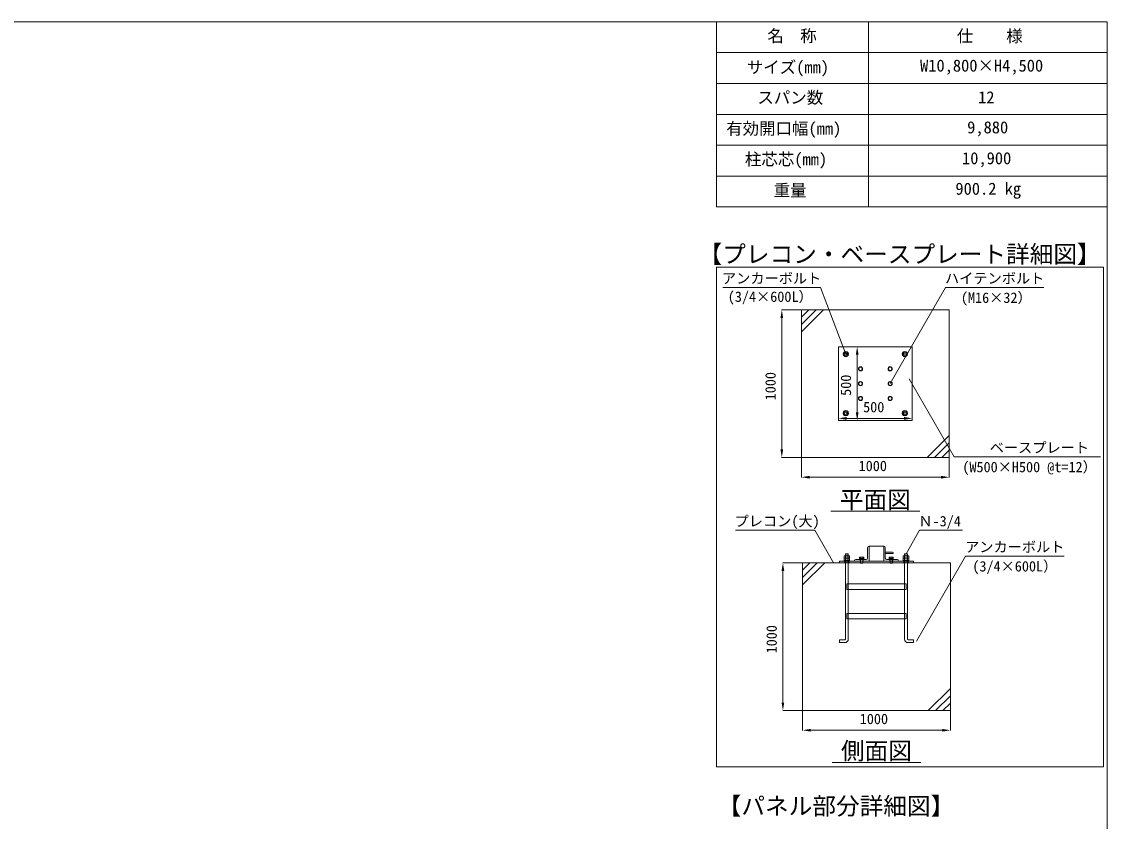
# Model space of a CAD drawing. Units: millimetres, scale not verified. Extents: x -35488 to -11338, y -17325 to 17325.
# Drawn here: x -20152 to -11338, y 10836 to 17325 of the extents above; entities that cross this region are included whole.
import ezdxf
from ezdxf.enums import TextEntityAlignment as Align

# ---------------------------------------------------------------- set-up
doc = ezdxf.new("R2010")
doc.units = ezdxf.units.MM
doc.header["$LTSCALE"] = 150
doc.linetypes.add('DASHED1', pattern=[1.8, 1.2, -0.6])
for name, color, linetype, lineweight in [('0-6_ﾎﾞﾙﾄ類', 2, 'Continuous', 18), ('0-9_基礎工事用PCA大', 7, 'Continuous', 18), ('0-A_図面枠', 7, 'Continuous', 18), ('0-B_寸法', 3, 'Continuous', 18), ('0-D_大型柱', 7, 'Continuous', 18), ('1-6_表', 7, 'Continuous', 18), ('1-9_文字', 7, 'Continuous', 18)]:
    doc.layers.add(name, color=color, linetype=linetype, lineweight=lineweight)
doc.styles.add('ＭＳ ゴシック', font='')
doc.styles.get('ＭＳ ゴシック').set_extended_font_data('MS Gothic')

msp = doc.modelspace()

# ---------------------------------------------------------------- linework, layer by layer
at = {"layer": '0-6_ﾎﾞﾙﾄ類'}
for p, q in [((-13463.7, 12972.1), (-13463.7, 12989.6)), ((-13463.7, 12968.7), (-13463.7, 12951.2)), ((-13440.8, 12972.1), (-13440.8, 12989.6)), ((-13440.8, 12968.7), (-13440.8, 12951.2)), ((-13346.5, 12980.5), (-13348.7, 12979.2)), ((-13348.7, 12979.2), (-13348.7, 12968.8)), ((-13315.9, 12968.8), (-13348.7, 12968.8)), ((-13318.1, 12980.5), (-13346.5, 12980.5)), ((-13318.8, 12968.5), (-13345.8, 12968.5)), ((-13341.9, 12933.7), (-13341.9, 12960.1)), ((-13340.5, 12979.2), (-13340.5, 12968.8)), ((-13332.4, 12964.9), (-13333.7, 12960.1)), ((-13330.8, 12964.9), (-13332.1, 12960.1)), ((-13324.1, 12979.2), (-13324.1, 12968.8)), ((-13324.1, 12930.4), (-13324.1, 12960.1)), ((-13322.7, 12933.7), (-13322.7, 12960.1)), ((-13318.1, 12980.5), (-13315.9, 12979.2)), ((-13315.9, 12979.2), (-13315.9, 12968.8)), ((-13106.5, 12980.5), (-13108.7, 12979.2)), ((-13108.7, 12979.2), (-13108.7, 12968.8)), ((-13075.9, 12968.8), (-13108.7, 12968.8)), ((-13078.1, 12980.5), (-13106.5, 12980.5)), ((-13078.8, 12968.5), (-13105.8, 12968.5)), ((-13101.9, 12933.7), (-13101.9, 12960.1)), ((-13100.5, 12979.2), (-13100.5, 12968.8)), ((-13092.4, 12964.9), (-13093.7, 12960.1)), ((-13090.8, 12964.9), (-13092.1, 12960.1)), ((-13084.1, 12979.2), (-13084.1, 12968.8)), ((-13084.1, 12930.4), (-13084.1, 12960.1)), ((-13082.7, 12933.7), (-13082.7, 12960.1)), ((-13078.1, 12980.5), (-13075.9, 12979.2)), ((-13075.9, 12979.2), (-13075.9, 12968.8)), ((-12983.7, 12972.1), (-12983.7, 12989.6)), ((-12983.7, 12968.7), (-12983.7, 12951.2)), ((-12960.8, 12972.1), (-12960.8, 12989.6)), ((-12960.8, 12968.7), (-12960.8, 12951.2)), ((-13322.7, 12933.7), (-13324.1, 12930.4)), ((-13082.7, 12933.7), (-13084.1, 12930.4))]:
    msp.add_line(p, q, dxfattribs=at)
for points in [[(-13450.2, 14646.7), (-13439.1, 14627.5), (-13450.2, 14608.3), (-13472.4, 14608.3), (-13483.5, 14627.5), (-13472.4, 14646.7)], [(-12992.4, 14646.7), (-13003.5, 14627.5), (-12992.4, 14608.3), (-12970.2, 14608.3), (-12959.1, 14627.5), (-12970.2, 14646.7)], [(-13349.5, 14521.7), (-13357.7, 14507.5), (-13349.5, 14493.3), (-13333.1, 14493.3), (-13324.9, 14507.5), (-13333.1, 14521.7)], [(-13109.5, 14521.7), (-13117.7, 14507.5), (-13109.5, 14493.3), (-13093.1, 14493.3), (-13084.9, 14507.5), (-13093.1, 14521.7)], [(-13349.5, 14401.7), (-13357.7, 14387.5), (-13349.5, 14373.3), (-13333.1, 14373.3), (-13324.9, 14387.5), (-13333.1, 14401.7)], [(-13109.5, 14401.7), (-13117.7, 14387.5), (-13109.5, 14373.3), (-13093.1, 14373.3), (-13084.9, 14387.5), (-13093.1, 14401.7)], [(-13349.5, 14281.7), (-13357.7, 14267.5), (-13349.5, 14253.3), (-13333.1, 14253.3), (-13324.9, 14267.5), (-13333.1, 14281.7)], [(-13109.5, 14281.7), (-13117.7, 14267.5), (-13109.5, 14253.3), (-13093.1, 14253.3), (-13084.9, 14267.5), (-13093.1, 14281.7)], [(-13450.2, 14128.3), (-13439.1, 14147.5), (-13450.2, 14166.7), (-13472.4, 14166.7), (-13483.5, 14147.5), (-13472.4, 14128.3)], [(-12992.4, 14128.3), (-13003.5, 14147.5), (-12992.4, 14166.7), (-12970.2, 14166.7), (-12959.1, 14147.5), (-12970.2, 14128.3)], [(-13474.4, 12972.1), (-13474.4, 12989.6), (-13430.1, 12989.6), (-13430.1, 12972.1), (-13433.1, 12970.4), (-13471.5, 12970.4)], [(-13474.4, 12968.7), (-13474.4, 12951.2), (-13430.1, 12951.2), (-13430.1, 12968.7), (-13433.1, 12970.4), (-13471.5, 12970.4)], [(-13349.1, 12968.5), (-13349.1, 12964.9), (-13315.5, 12964.9), (-13315.5, 12968.5)], [(-13315.5, 12964.9), (-13349.1, 12964.9), (-13349.1, 12960.1), (-13315.5, 12960.1)], [(-13109.1, 12968.5), (-13109.1, 12964.9), (-13075.5, 12964.9), (-13075.5, 12968.5)], [(-13075.5, 12964.9), (-13109.1, 12964.9), (-13109.1, 12960.1), (-13075.5, 12960.1)], [(-12994.4, 12972.1), (-12994.4, 12989.6), (-12950.1, 12989.6), (-12950.1, 12972.1), (-12953.1, 12970.4), (-12991.5, 12970.4)], [(-12994.4, 12968.7), (-12994.4, 12951.2), (-12950.1, 12951.2), (-12950.1, 12968.7), (-12953.1, 12970.4), (-12991.5, 12970.4)], [(-13473.9, 12951.2), (-13430.7, 12951.2), (-13430.7, 12948.1), (-13473.9, 12948.1)], [(-12993.9, 12951.2), (-12950.7, 12951.2), (-12950.7, 12948.1), (-12993.9, 12948.1)]]:
    msp.add_lwpolyline(points, close=True, dxfattribs=at)
for points in [[(-13324.1, 12930.4), (-13340.4, 12930.4), (-13340.4, 12960.1)], [(-13084.1, 12930.4), (-13100.4, 12930.4), (-13100.4, 12960.1)], [(-13322.7, 12933.7), (-13341.9, 12933.7), (-13340.4, 12930.4)], [(-13082.7, 12933.7), (-13101.9, 12933.7), (-13100.4, 12930.4)]]:
    msp.add_lwpolyline(points, dxfattribs=at)
for centre, radius in [((-13461.3, 14627.5), 19.2), ((-13461.3, 14627.5), 11.4), ((-13461.3, 14627.5), 9.7), ((-12981.3, 14627.5), 19.2), ((-12981.3, 14627.5), 11.4), ((-12981.3, 14627.5), 9.7), ((-13341.3, 14507.5), 16.8), ((-13341.3, 14507.5), 14.2), ((-13101.3, 14507.5), 16.8), ((-13101.3, 14507.5), 14.2), ((-13341.3, 14387.5), 16.8), ((-13341.3, 14387.5), 14.2), ((-13101.3, 14387.5), 16.8), ((-13101.3, 14387.5), 14.2), ((-13341.3, 14267.5), 16.8), ((-13341.3, 14267.5), 14.2), ((-13101.3, 14267.5), 16.8), ((-13101.3, 14267.5), 14.2), ((-13461.3, 14147.5), 19.2), ((-13461.3, 14147.5), 11.4), ((-13461.3, 14147.5), 9.7), ((-12981.3, 14147.5), 19.2), ((-12981.3, 14147.5), 11.4), ((-12981.3, 14147.5), 9.7)]:
    msp.add_circle(centre, radius, dxfattribs=at)
for centre, radius, start, end in [((-13461.3, 14627.5), 21.6, 122.734, 177.266), ((-13461.3, 14627.5), 21.6, 62.734, 117.266), ((-13461.3, 14627.5), 21.6, 2.734, 57.266), ((-12981.3, 14627.5), 21.6, 122.734, 177.266), ((-12981.3, 14627.5), 21.6, 62.734, 117.266), ((-12981.3, 14627.5), 21.6, 2.734, 57.266), ((-13461.3, 14627.5), 21.6, 182.734, 237.266), ((-13461.3, 14627.5), 21.6, 242.734, 297.266), ((-13461.3, 14627.5), 21.6, 302.734, 357.266), ((-12981.3, 14627.5), 21.6, 182.734, 237.266), ((-12981.3, 14627.5), 21.6, 242.734, 297.266), ((-12981.3, 14627.5), 21.6, 302.734, 357.266), ((-13461.3, 14147.5), 21.6, 122.734, 177.266), ((-13461.3, 14147.5), 21.6, 182.734, 237.266), ((-13461.3, 14147.5), 21.6, 62.734, 117.266), ((-13461.3, 14147.5), 21.6, 242.734, 297.266), ((-13461.3, 14147.5), 21.6, 2.734, 57.266), ((-13461.3, 14147.5), 21.6, 302.734, 357.266), ((-12981.3, 14147.5), 21.6, 122.734, 177.266), ((-12981.3, 14147.5), 21.6, 182.734, 237.266), ((-12981.3, 14147.5), 21.6, 62.734, 117.266), ((-12981.3, 14147.5), 21.6, 242.734, 297.266), ((-12981.3, 14147.5), 21.6, 2.734, 57.266), ((-12981.3, 14147.5), 21.6, 302.734, 357.266), ((-13469.1, 12981.5), 10.7, 240, 300), ((-13469.1, 12959.4), 10.7, 60, 120), ((-13452.3, 13009.4), 38.9, 252.932, 287.068), ((-13452.3, 12931.5), 38.9, 72.932, 107.068), ((-13435.5, 12981.4), 10.7, 239.975, 300.025), ((-13435.5, 12959.4), 10.7, 59.975, 120.025), ((-13344.6, 12973.3), 7.26, 55.616, 124.384), ((-13345.8, 12968.8), 0.24, 180, 270), ((-13332.3, 12953.4), 27.1, 72.412, 107.588), ((-13320, 12973.3), 7.26, 55.616, 124.384), ((-13318.8, 12968.8), 0.24, 270, 0), ((-13104.6, 12973.3), 7.26, 55.616, 124.384), ((-13105.8, 12968.8), 0.24, 180, 270), ((-13092.3, 12953.4), 27.1, 72.412, 107.588), ((-13080, 12973.3), 7.26, 55.616, 124.384), ((-13078.8, 12968.8), 0.24, 270, 0), ((-12989.1, 12981.5), 10.7, 240, 300), ((-12989.1, 12959.4), 10.7, 60, 120), ((-12972.3, 13009.4), 38.9, 252.932, 287.068), ((-12972.3, 12931.5), 38.9, 72.932, 107.068), ((-12955.5, 12981.4), 10.7, 239.975, 300.025), ((-12955.5, 12959.4), 10.7, 59.975, 120.025)]:
    msp.add_arc(centre, radius, start, end, dxfattribs=at)
at = {"layer": '0-9_基礎工事用PCA大'}
for p, q in [((-13821.3, 14807.5), (-13641.3, 14987.5)), ((-13821.3, 14867.5), (-13701.3, 14987.5)), ((-13821.3, 14927.5), (-13761.3, 14987.5)), ((-12621.3, 13967.5), (-12801.3, 13787.5)), ((-12621.3, 13907.5), (-12741.3, 13787.5)), ((-12621.3, 13847.5), (-12681.3, 13787.5)), ((-13812.3, 12753.7), (-13632.3, 12933.7)), ((-13812.3, 12813.7), (-13692.3, 12933.7)), ((-13812.3, 12873.7), (-13752.3, 12933.7)), ((-13440.8, 12717.7), (-13440.8, 12523.3)), ((-12983.7, 12717.7), (-12983.7, 12523.3)), ((-13440.8, 12477.7), (-13440.8, 12313.3)), ((-12983.7, 12477.7), (-12983.7, 12313.3)), ((-12612.3, 11913.7), (-12792.3, 11733.7)), ((-12612.3, 11853.7), (-12732.3, 11733.7)), ((-12612.3, 11793.7), (-12672.3, 11733.7))]:
    msp.add_line(p, q, dxfattribs=at)
at = {"layer": '0-9_基礎工事用PCA大', "linetype": 'DASHED1'}
for p, q in [((-13469.9, 12948.1), (-13469.9, 12933.7)), ((-13434.3, 12948.1), (-13434.3, 12933.7)), ((-13341.9, 12948.1), (-13341.9, 12933.7)), ((-13322.7, 12948.1), (-13322.7, 12933.7)), ((-13101.9, 12948.1), (-13101.9, 12933.7)), ((-13082.7, 12948.1), (-13082.7, 12933.7)), ((-12990.3, 12948.1), (-12990.3, 12933.7)), ((-12954.3, 12948.1), (-12954.3, 12933.7)), ((-13440.8, 12763.3), (-13440.8, 12717.7)), ((-12983.7, 12763.3), (-12983.7, 12717.7)), ((-13440.8, 12523.3), (-13440.8, 12477.7)), ((-12983.7, 12523.3), (-12983.7, 12477.7))]:
    msp.add_line(p, q, dxfattribs=at)
at = {"layer": '0-9_基礎工事用PCA大'}
for points in [[(-13821.3, 13787.5), (-12621.3, 13787.5), (-12621.3, 14987.5), (-13821.3, 14987.5)], [(-13521.3, 14687.5), (-12921.3, 14687.5), (-12921.3, 14087.5), (-13521.3, 14087.5)], [(-13812.3, 11733.7), (-12612.3, 11733.7), (-12612.3, 12933.7), (-13812.3, 12933.7)], [(-13512.3, 12933.7), (-12912.3, 12933.7), (-12912.3, 12948.1), (-13512.3, 12948.1)], [(-13452.3, 12763.3), (-12972.3, 12763.3), (-12972.3, 12717.7), (-13452.3, 12717.7)], [(-13452.3, 12523.3), (-12972.3, 12523.3), (-12972.3, 12477.7), (-13452.3, 12477.7)]]:
    msp.add_lwpolyline(points, close=True, dxfattribs=at)
for points in [[(-13463.7, 12313.4), (-13463.7, 13005.7), (-13440.8, 13005.7), (-13440.8, 12763.3)], [(-13463.7, 12930.7), (-13460.7, 12933.7), (-13460.7, 13005.7), (-13443.8, 13005.7), (-13443.8, 12933.7), (-13440.8, 12930.7)], [(-12960.8, 12313.4), (-12960.8, 13005.7), (-12983.7, 13005.7), (-12983.7, 12763.3)], [(-12960.8, 12930.7), (-12963.8, 12933.7), (-12963.8, 13005.7), (-12980.7, 13005.7), (-12980.7, 12933.7), (-12983.7, 12930.7)], [(-13468.4, 12285.7), (-13512.8, 12285.7), (-13512.8, 12308.6), (-13468.5, 12308.6)], [(-12956.1, 12285.7), (-12911.7, 12285.7), (-12911.7, 12308.6), (-12956, 12308.6)]]:
    msp.add_lwpolyline(points, dxfattribs=at)
for centre, radius, start, end in [((-13468.5, 12313.4), 4.8, 270, 0), ((-13468.4, 12313.3), 27.6, 270, 0), ((-12956.1, 12313.3), 27.6, 180, 270), ((-12956, 12313.4), 4.8, 180, 270)]:
    msp.add_arc(centre, radius, start, end, dxfattribs=at)
at = {"layer": '0-A_図面枠'}
for points in [[(-35488.1, 17325), (-11338.1, 17325), (-11338.1, 675), (-35488.1, 675)], [(-14511.9, 15332.9), (-11368, 15332.9), (-11368, 11278.6), (-14511.9, 11278.6)]]:
    msp.add_lwpolyline(points, close=True, dxfattribs=at)
at = {"layer": '0-B_寸法'}
for p, q in [((-13822.5, 14987.5), (-13981.9, 14987.5)), ((-13980.7, 14921.5), (-13980.7, 13853.5)), ((-13520.1, 14687.5), (-13367.4, 14687.5)), ((-13368.6, 14621.5), (-13368.6, 14153.5)), ((-13521.3, 14088.7), (-13521.3, 14106.7)), ((-13455.3, 14105.5), (-12987.3, 14105.5)), ((-13382.1, 14087.5), (-13367.4, 14087.5)), ((-13822.5, 13787.5), (-13981.9, 13787.5)), ((-13821.3, 13786.3), (-13821.3, 13626.9)), ((-12621.3, 13786.3), (-12621.3, 13626.9)), ((-13755.3, 13628.1), (-12687.3, 13628.1)), ((-13813.5, 12933.7), (-13972.8, 12933.7)), ((-13971.6, 12867.7), (-13971.6, 11799.7)), ((-13813.5, 11733.7), (-13972.8, 11733.7)), ((-13812.3, 11732.5), (-13812.3, 11573.1)), ((-12612.3, 11732.5), (-12612.3, 11573.1)), ((-13746.3, 11574.3), (-12678.3, 11574.3))]:
    msp.add_line(p, q, dxfattribs=at)
at = {"layer": '0-B_寸法', "color": 91}
for points in [[(-13991.7, 14921.5), (-13980.7, 14987.5), (-13969.7, 14921.5)], [(-13379.6, 14621.5), (-13368.6, 14687.5), (-13357.5, 14621.5)], [(-13455.3, 14116.5), (-13521.3, 14105.5), (-13455.3, 14094.5)], [(-13379.6, 14153.5), (-13368.6, 14087.5), (-13357.5, 14153.5)], [(-12987.3, 14116.5), (-12921.3, 14105.5), (-12987.3, 14094.5)], [(-13991.7, 13853.5), (-13980.7, 13787.5), (-13969.7, 13853.5)], [(-13755.3, 13639.1), (-13821.3, 13628.1), (-13755.3, 13617.1)], [(-12687.3, 13639.1), (-12621.3, 13628.1), (-12687.3, 13617.1)], [(-13982.6, 12867.7), (-13971.6, 12933.7), (-13960.6, 12867.7)], [(-13982.6, 11799.7), (-13971.6, 11733.7), (-13960.6, 11799.7)], [(-13746.3, 11585.4), (-13812.3, 11574.3), (-13746.3, 11563.4)], [(-12678.3, 11585.4), (-12612.3, 11574.3), (-12678.3, 11563.4)]]:
    msp.add_solid(points, dxfattribs=at)
at = {"layer": '0-D_大型柱'}
for p, q in [((-13284.3, 13056.1), (-13284.3, 12972.1)), ((-13152.3, 13068.1), (-13272.3, 13068.1)), ((-13140.3, 13056.1), (-13140.3, 12972.1)), ((-13296.3, 12960.1), (-13380.3, 12960.1)), ((-13128.3, 12960.1), (-13044.3, 12960.1)), ((-13152.3, 12948.1), (-13272.3, 12948.1))]:
    msp.add_line(p, q, dxfattribs=at)
at = {"layer": '0-D_大型柱', "linetype": 'DASHED1'}
for p, q in [((-13344.3, 12960.1), (-13344.3, 12948.1)), ((-13320.3, 12960.1), (-13320.3, 12948.1)), ((-13104.3, 12960.1), (-13104.3, 12948.1)), ((-13080.3, 12960.1), (-13080.3, 12948.1))]:
    msp.add_line(p, q, dxfattribs=at)
at = {"layer": '0-D_大型柱'}
for points in [[(-13392.3, 12948.1), (-13272.3, 12948.1), (-13272.3, 13068.1)], [(-13032.3, 12948.1), (-13152.3, 12948.1), (-13152.3, 13068.1)], [(-13081.5, 13020.1), (-13140.3, 13020.1), (-13140.3, 13008.1), (-13081.5, 13008.1)]]:
    msp.add_lwpolyline(points, dxfattribs=at)
for centre, radius, start, end in [((-13272.3, 13056.1), 12, 90, 180), ((-13152.3, 13056.1), 12, 0, 90), ((-13380.3, 12948.1), 12, 90, 180), ((-13296.3, 12972.1), 12, 270, 0), ((-13128.3, 12972.1), 12, 180, 270), ((-13081.5, 13014.1), 6, 270, 90), ((-13044.3, 12948.1), 12, 0, 90)]:
    msp.add_arc(centre, radius, start, end, dxfattribs=at)
at = {"layer": '1-6_表'}
for p, q in [((-14511.9, 17325), (-11338.1, 17325)), ((-14511.9, 17325), (-14511.9, 15821.6)), ((-13275.8, 17325), (-13275.8, 15821.6)), ((-11338.1, 17325), (-11338.1, 15821.6)), ((-14511.9, 17074.4), (-11338.1, 17074.4)), ((-14511.9, 16823.9), (-11338.1, 16823.9)), ((-14511.9, 16573.3), (-11338.1, 16573.3)), ((-14511.9, 16322.8), (-11338.1, 16322.8)), ((-14511.9, 16072.2), (-11338.1, 16072.2)), ((-14511.9, 15821.6), (-11338.1, 15821.6))]:
    msp.add_line(p, q, dxfattribs=at)
at = {"layer": '1-9_文字'}
for p, q in [((-14460.1, 15168.3), (-13666.3, 15168.3)), ((-13665.9, 15168.3), (-13666.3, 15168.3)), ((-13461.3, 14627.5), (-13665.9, 15168.3)), ((-13101.3, 14387.5), (-12650.5, 15168.3)), ((-12650.5, 15168.3), (-12650.1, 15168.3)), ((-12650.1, 15168.3), (-11853.2, 15168.3)), ((-12946.9, 14426.6), (-12581.8, 13794.2)), ((-12581.8, 13794.2), (-12581.4, 13794.2)), ((-12581.4, 13794.2), (-11393.8, 13794.2)), ((-13581.3, 13352), (-12861.3, 13352)), ((-14357.2, 13197.5), (-13712.7, 13197.5)), ((-13712.2, 13197.5), (-13712.7, 13197.5)), ((-13559.9, 12933.7), (-13712.2, 13197.5)), ((-12972.3, 13005.7), (-12861.5, 13197.5)), ((-12861.5, 13197.5), (-12861.1, 13197.5)), ((-12861.1, 13197.5), (-12513.2, 13197.5)), ((-12886.8, 12297.5), (-12488, 12988.4)), ((-12488, 12988.4), (-12487.5, 12988.4)), ((-12487.5, 12988.4), (-11687.1, 12988.4)), ((-13572.3, 11313.7), (-12852.3, 11313.7))]:
    msp.add_line(p, q, dxfattribs=at)

# ---------------------------------------------------------------- texts
at = {"layer": '0-B_寸法', "style": 'ＭＳ ゴシック'}
for s, p in [('1000', (-14005.2, 14252)), ('500', (-13393, 14288.3)), ('1000', (-13996.1, 12198.2))]:
    msp.add_text(s, height=84.46, rotation=90, dxfattribs=at).set_placement(p, align=Align.BOTTOM_LEFT)
for s, p in [('500', (-13320.5, 14130)), ('1000', (-13356.8, 13652.6)), ('1000', (-13347.8, 11598.8))]:
    msp.add_text(s, height=84.46, dxfattribs=at).set_placement(p, align=Align.BOTTOM_LEFT)
at = {"layer": '1-6_表', "style": 'ＭＳ ゴシック'}
for s, p in [('名\u3000称', (-14098.2, 17131.8)), ('仕\u3000\u3000様', (-12559.4, 17130.9)), ('サイズ(mm)', (-14264.9, 16877.4)), ('W10,800×H4,500', (-12858.3, 16890.7)), ('スパン数', (-14179.2, 16631.2)), ('12', (-12387, 16633)), ('有効開口幅(mm)', (-14432.4, 16379.8)), ('9,880', (-12475.7, 16389.6)), ('柱芯芯(mm)', (-14280, 16130.1)), ('10,900', (-12517.5, 16139)), ('重量', (-14046.9, 15878.1)), ('900.2 kg', (-12571.2, 15891.4))]:
    msp.add_text(s, height=97.97, dxfattribs=at).set_placement(p, align=Align.BOTTOM_LEFT)
at = {"layer": '1-9_文字', "style": 'ＭＳ ゴシック'}
for s, height, p in [('【プレコン・ベースプレート詳細図】 ', 140.8, (-14656.7, 15325.7)), ('アンカーボルト', 84.46, (-14466.3, 15174.8)), ('ハイテンボルト', 84.46, (-12655.5, 15174.8)), ('(3/4×600L）', 84.46, (-14419.4, 15025.8)), ('(M16×32）', 84.46, (-12526.6, 15017.6)), ('   \u3000ベースプレート\u3000\u3000\u3000', 84.46, (-12580.2, 13800.6)), ('(W500×H500 @t=12）', 84.46, (-12515, 13643.4)), ('平面図', 140.8, (-13509.3, 13332.8)), ('プレコン(大)', 84.46, (-14363.8, 13204)), ('Ｎ-3/4', 84.46, (-12871.7, 13204)), ('アンカーボルト\u3000', 84.46, (-12492.5, 12994.9)), ('(3/4×600L）', 84.46, (-12433.7, 12837.7)), ('側面図', 140.8, (-13500.3, 11294.5)), ('【パネル部分詳細図】', 140.8, (-14501, 10847))]:
    msp.add_text(s, height=height, dxfattribs=at).set_placement(p, align=Align.BOTTOM_LEFT)

doc.saveas('drawing.dxf')
